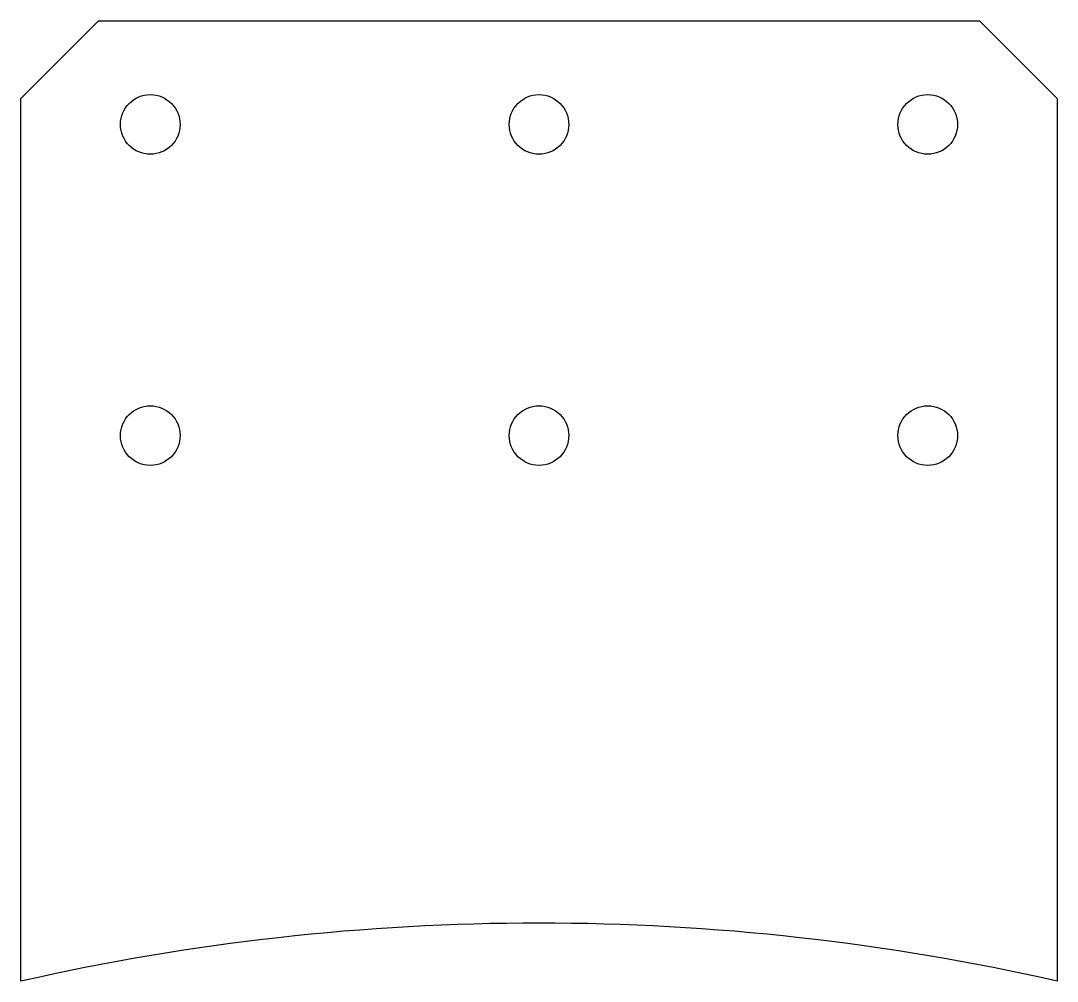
# Model space of a CAD drawing. Header units: millimetres. Extents: x 0 to 400, y 0 to 370.
import ezdxf

# ---------------------------------------------------------------- set-up
doc = ezdxf.new("R2010")
doc.units = ezdxf.units.MM

msp = doc.modelspace()

# ---------------------------------------------------------------- linework, layer by layer
at = {"color": 7, "linetype": 'Continuous'}
for p, q in [((0, 340.5), (30, 370.5)), ((30, 370.5), (370, 370.5)), ((370, 370.5), (400, 340.5)), ((0, 0.04), (0, 340.5)), ((400, 340.5), (400, 0.05))]:
    msp.add_line(p, q, dxfattribs=at)
for centre in [(50, 330.5), (200, 330.5), (350, 330.5), (50, 210.5), (200, 210.5), (350, 210.5)]:
    msp.add_circle(centre, 11.5, dxfattribs=at)
msp.add_arc((200.02, -881.61), 904.06, 77.22044, 102.78242, dxfattribs=at)

doc.saveas('drawing.dxf')
